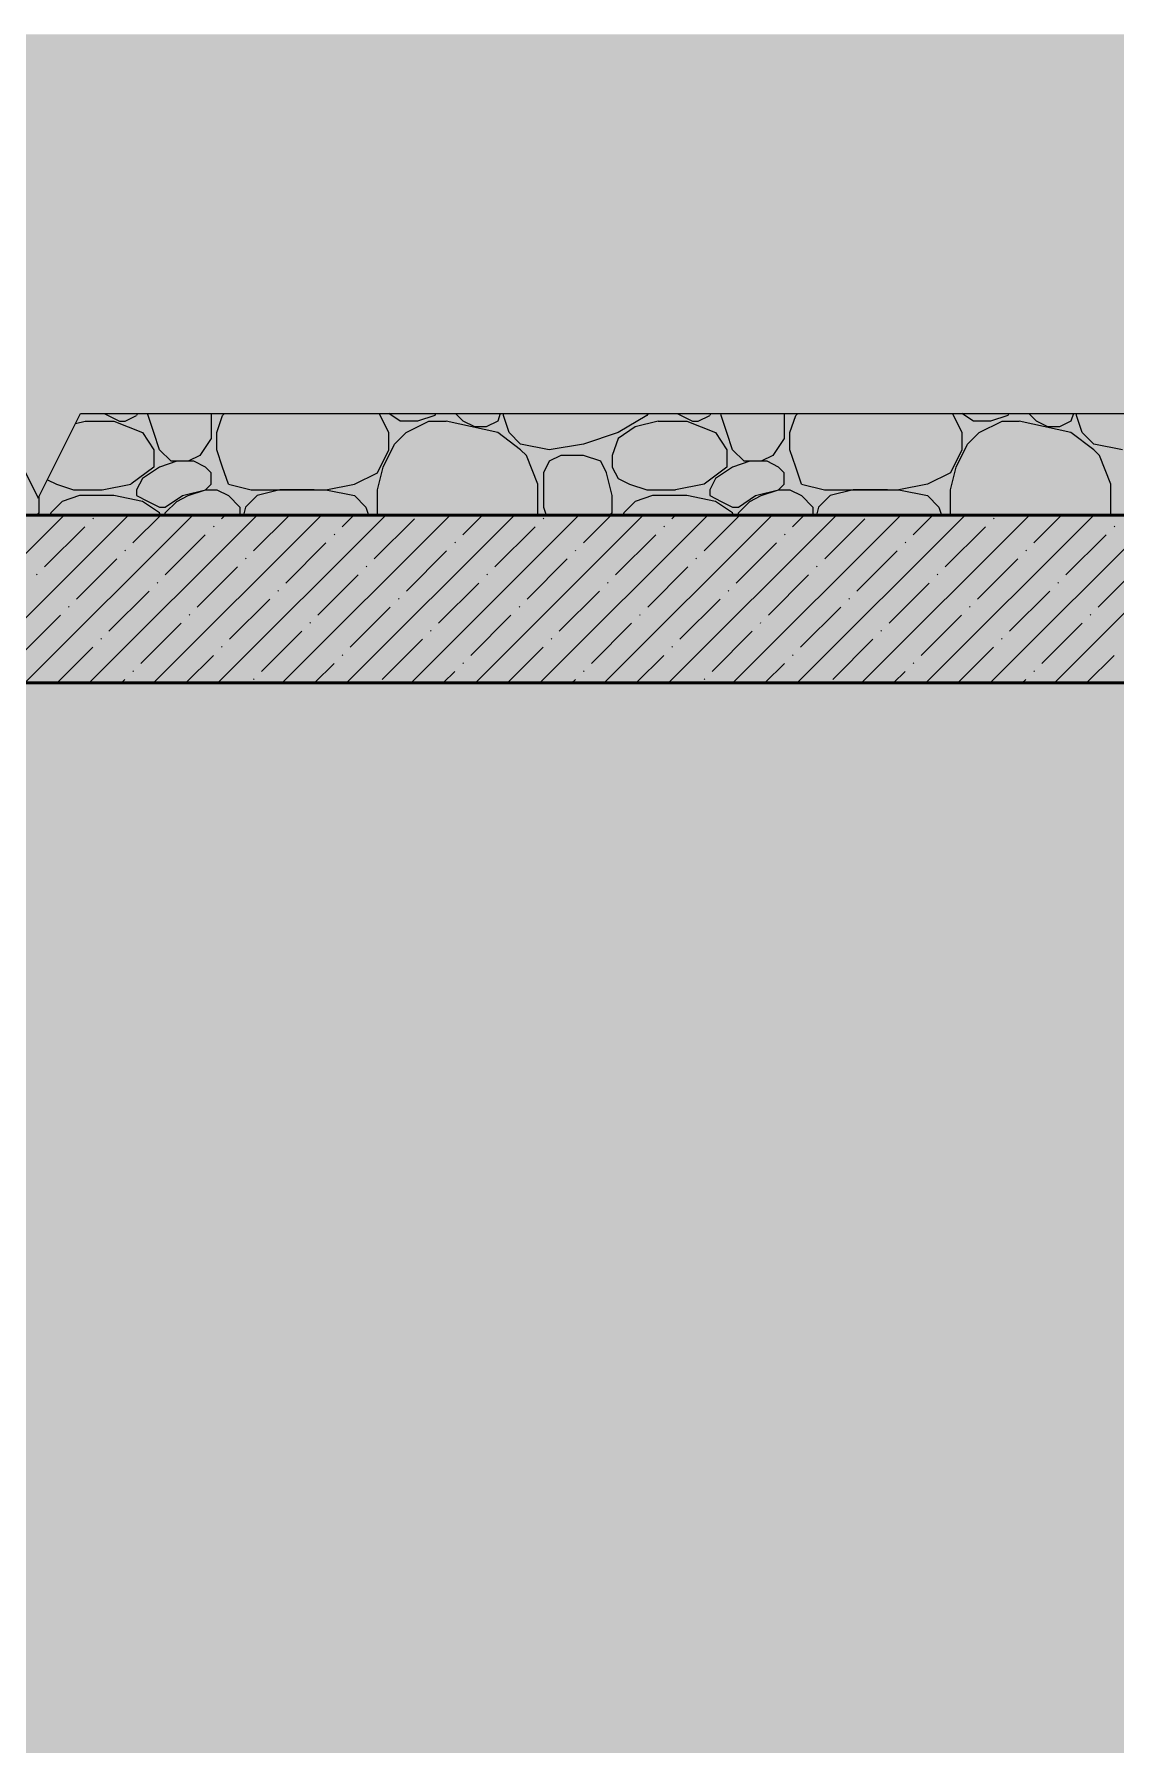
# Model space of a CAD drawing. Header units: millimetres. Extents: x -81576 to 1046824, y -248937 to 691537.
# Drawn here: x 29657 to 33491, y 629719 to 635785 of the extents above; entities that cross this region are included whole.
import ezdxf

# ---------------------------------------------------------------- set-up
doc = ezdxf.new("R2010")
doc.units = ezdxf.units.MM
doc.layers.add('PDF _Геометрия', color=7, linetype='Continuous', true_color=0x1d1d1d)
doc.layers.add('PDF _Сплошная заливка', color=7, linetype='Continuous', true_color=0xffffff)

msp = doc.modelspace()

# ---------------------------------------------------------------- hatches: boundary and pattern name
at = {"layer": 'PDF _Сплошная заливка', "true_color": 0x636466, "transparency": 33554559}
for points in [[(29671.1, 634139.9), (29821.1, 634439.9), (32487.8, 634439.9), (32487.8, 635785), (26554.4, 635785), (26554.4, 634439.9), (29221.1, 634439.9), (29371.1, 634739.9), (29629.1, 634223.9)], [(35604.4, 634139.9), (35754.4, 634439.9), (37580.6, 634439.9), (37580.6, 635785), (32487.8, 635785), (32487.8, 634439.9), (35154.4, 634439.9), (35304.4, 634739.9), (35569.5, 634209.9)], [(22435.8, 634079.9), (34651.1, 634079.9), (34651.1, 634439.9), (29821.1, 634439.9), (29671.1, 634139.9), (29371.1, 634739.9), (29221.1, 634439.9), (23887.8, 634439.9), (23737.8, 634139.9), (23437.8, 634739.9), (23287.8, 634439.9), (22151.1, 634439.9), (22151.1, 634079.9)]]:
    msp.add_hatch(color=251, dxfattribs=at).paths.add_polyline_path(points)
h = msp.add_hatch(color=251, dxfattribs=at)
h.paths.add_polyline_path([(37551.1, 617839.9), (37551.1, 634079.9), (22151.1, 634079.9), (22151.1, 634439.9), (21651.8, 634439.9), (21651.8, 632439.9), (22151.1, 632439.9), (22151.1, 633484.4), (37051.1, 633484.4), (37051.1, 618839.9), (33791.1, 618839.9), (33791.1, 619409.9), (33161.1, 619409.9), (33161.1, 619809.9), (32561.1, 619809.9), (32561.1, 620209.9), (31961.1, 620209.9), (31961.1, 620609.9), (31361.1, 620609.9), (31361.1, 621009.9), (30761.1, 621009.9), (30761.1, 621409.9), (30161.1, 621409.9), (30161.1, 621809.9), (29561.1, 621809.9), (29561.1, 622209.9), (28961.1, 622209.9), (28961.1, 622609.9), (28361.1, 622609.9), (28361.1, 623009.9), (27761.1, 623009.9), (27761.1, 623409.9), (27161.1, 623409.9), (27161.1, 623809.9), (26561.1, 623809.9), (26561.1, 624209.9), (25961.1, 624209.9), (25961.1, 624609.9), (25361.1, 624609.9), (25361.1, 625009.9), (24791.1, 625009.9), (24791.1, 625439.9), (24191.1, 625439.9), (24191.1, 625579.9), (22151.1, 625579.9), (22151.1, 625839.9), (21651.1, 625839.9), (21651.1, 618839.9), (20831.1, 618839.9), (20831.1, 617839.9), (37051.1, 617839.9)], flags=0)
h.paths.add_polyline_path([(33191.1, 618839.9), (22151.1, 618839.9), (22151.1, 625099.9), (24085.3, 625099.9), (33191.1, 619029.3), (33191.1, 618999.5)], flags=0)
h = msp.add_hatch(color=251, dxfattribs=at)
h.paths.add_polyline_path([(33153.9, 619039.9), (33175.3, 619039.9), (28651.1, 622056), (28651.1, 622041.7), (32911.1, 619201.7)], flags=0)
h.paths.add_polyline_path([(33505.1, 619409.9), (33651.1, 619409.9), (33651.1, 621109.2), (33511.1, 621202.5), (33511.1, 619439.9), (33471.1, 619439.9), (33471.1, 621229.2), (32911.1, 621602.5), (32911.1, 619839.9), (32871.1, 619839.9), (32871.1, 621629.2), (32311.1, 622002.5), (32311.1, 620239.9), (32271.1, 620239.9), (32271.1, 622029.2), (31711.1, 622402.5), (31711.1, 620639.9), (31671.1, 620639.9), (31671.1, 622429.2), (31111.1, 622802.5), (31111.1, 621039.9), (31071.1, 621039.9), (31071.1, 622829.2), (30511.1, 623202.5), (30511.1, 621439.9), (30471.1, 621439.9), (30471.1, 623229.2), (29911.1, 623602.5), (29911.1, 621839.9), (29871.1, 621839.9), (29871.1, 623629.2), (29311.1, 624002.5), (29311.1, 622239.9), (29271.1, 622239.9), (29271.1, 624029.2), (28711.1, 624402.5), (28711.1, 622639.9), (28671.1, 622639.9), (28671.1, 624429.2), (28651.1, 624442.5), (28651.1, 622609.9), (28961.1, 622609.9), (28961.1, 622209.9), (29561.1, 622209.9), (29561.1, 621809.9), (30161.1, 621809.9), (30161.1, 621409.9), (30761.1, 621409.9), (30761.1, 621009.9), (31361.1, 621009.9), (31361.1, 620609.9), (31961.1, 620609.9), (31961.1, 620209.9), (32561.1, 620209.9), (32561.1, 619809.9), (33161.1, 619809.9), (33161.1, 619409.9), (33477.1, 619409.9)], flags=0)
h.paths.add_polyline_path([(33651.1, 621157.3), (33651.1, 633484.4), (28651.1, 633484.4), (28651.1, 624490.6), (33511.1, 621250.6)], flags=0)
h.paths.add_polyline_path([(27651.1, 622708.4), (27651.1, 622722.7), (24085.3, 625099.9), (22651.1, 625099.9), (22651.1, 625095.1), (24071.1, 625095.1), (27511.1, 622801.7)], flags=0)
h.paths.add_polyline_path([(27505.1, 623409.9), (27651.1, 623409.9), (27651.1, 625109.2), (27511.1, 625202.5), (27511.1, 623439.9), (27471.1, 623439.9), (27471.1, 625229.2), (26911.1, 625602.5), (26911.1, 623839.9), (26871.1, 623839.9), (26871.1, 625629.2), (26311.1, 626002.5), (26311.1, 624239.9), (26271.1, 624239.9), (26271.1, 626029.2), (25711.1, 626402.5), (25711.1, 624639.9), (25671.1, 624639.9), (25671.1, 626429.2), (25111.1, 626802.5), (25111.1, 625039.9), (25071.1, 625039.9), (25071.1, 626829.2), (24511.1, 627202.5), (24511.1, 625439.9), (24791.1, 625439.9), (24791.1, 625009.9), (25361.1, 625009.9), (25361.1, 624609.9), (25961.1, 624609.9), (25961.1, 624209.9), (26561.1, 624209.9), (26561.1, 623809.9), (27161.1, 623809.9), (27161.1, 623409.9), (27477.1, 623409.9)], flags=0)
h.paths.add_polyline_path([(27651.1, 625157.2), (27649.9, 633484.4), (22651.1, 633484.4), (22651.1, 625839.9), (23871.1, 625839.9), (23870.4, 627629.6), (23580, 627823.2), (23602.2, 627856.5), (27511.1, 625250.6)], flags=0)
h.paths.add_polyline_path([(24191.1, 625439.9), (24471.1, 625439.9), (24471.1, 627229.2), (23911.1, 627602.5), (23911.1, 625839.9), (24191.1, 625839.9), (24191.1, 625579.9)], flags=0)

# ---------------------------------------------------------------- linework, layer by layer
at = {"layer": 'PDF _Геометрия', "color": 7, "lineweight": 9}
msp.add_lwpolyline([(20813.9, 634439.9), (23287.8, 634439.9), (23437.8, 634739.9), (23737.8, 634139.9), (23887.8, 634439.9), (26554.4, 634439.9), (29221.1, 634439.9), (29371.1, 634739.9), (29671.1, 634139.9), (29821.1, 634439.9), (32487.8, 634439.9), (35154.4, 634439.9), (35304.4, 634739.9), (35604.4, 634139.9), (35754.4, 634439.9), (37580.6, 634439.9)], dxfattribs=at)
at = {"layer": 'PDF _Геометрия', "color": 7, "lineweight": 53}
for points in [[(21651.8, 634439.9), (21651.8, 632439.9), (22151.1, 632439.9), (22151.1, 633484.4), (37051.1, 633484.4), (37051.1, 618839.9)], [(37551.1, 617839.9), (37551.1, 634079.9), (22151.1, 634079.9), (22151.1, 634439.9)]]:
    msp.add_lwpolyline(points, dxfattribs=at)
at = {"layer": 'PDF _Геометрия', "color": 7, "lineweight": 50}
msp.add_lwpolyline([(34411.1, 634439.9), (34411.1, 634079.9), (34651.1, 634079.9), (34651.1, 634439.9), (34651.1, 634079.9), (22151.1, 634079.9), (22151.1, 634439.9), (22151.1, 634079.9)], dxfattribs=at)
at = {"layer": 'PDF _Геометрия', "color": 250, "lineweight": 9, "true_color": 0x2c2c2c}
for points in [[(29803.2, 634404.1), (29837.2, 634412.7), (29938.8, 634412.7), (30040.4, 634372), (30081, 634311.1), (30081, 634250.1), (29999.8, 634189.2)], [(29904.6, 634439.9), (29918.5, 634433), (29959.1, 634412.7), (29979.5, 634412.7), (30020.1, 634433)], [(30023.6, 634439.9), (30020.1, 634433)], [(30060.7, 634433), (30059, 634439.9)], [(30284.2, 634439.9), (30284.2, 634433), (30284.2, 634351.7), (30243.5, 634290.8), (30202.9, 634270.5), (30142, 634270.5), (30101.3, 634311.1), (30081, 634372), (30060.7, 634433)], [(30345.1, 634189.2), (30324.8, 634250.1), (30304.5, 634311.1), (30304.5, 634372), (30324.8, 634433), (30331.8, 634439.9)], [(30690.5, 634168.9), (30792.1, 634189.2), (30873.3, 634229.8), (30913.9, 634311.1), (30913.9, 634372), (30880, 634439.9)], [(30873.3, 634087.6), (30873.3, 634168.9), (30893.6, 634250.1), (30934.3, 634331.4), (30974.9, 634372), (31056.1, 634412.7), (31117.1, 634412.7)], [(31076.5, 634433), (31015.5, 634412.7), (30954.6, 634412.7), (30913.6, 634439.9)], [(31079.9, 634439.9), (31076.5, 634433)], [(31299.9, 634372), (31117.1, 634412.7)], [(31309, 634439.9), (31299.9, 634412.7), (31259.3, 634392.3), (31218.7, 634392.3), (31178, 634412.7), (31150.7, 634439.9)], [(31482.8, 634311.1), (31381.2, 634331.4), (31340.6, 634372), (31320.2, 634433), (31320.2, 634439.9)], [(31868.7, 634412.7), (31787.5, 634392.3), (31726.5, 634351.7), (31706.2, 634290.8), (31706.2, 634250.1), (31726.5, 634209.5), (31767.2, 634189.2)], [(31828.1, 634433), (31726.5, 634372)], [(31833.3, 634439.9), (31828.1, 634433)], [(31868.7, 634412.7), (31970.3, 634412.7)], [(31936.1, 634439.9), (31950, 634433), (31990.6, 634412.7), (32010.9, 634412.7), (32051.6, 634433)], [(31970.3, 634412.7), (32071.9, 634372), (32112.5, 634311.1), (32112.5, 634250.1), (32031.3, 634189.2)], [(32055.1, 634439.9), (32051.6, 634433)], [(32092.2, 634433), (32090.5, 634439.9)], [(32234.4, 634270.5), (32173.5, 634270.5), (32132.8, 634311.1), (32112.5, 634372), (32092.2, 634433)], [(32315.7, 634439.9), (32315.7, 634433), (32315.7, 634351.7), (32275, 634290.8), (32234.4, 634270.5)], [(32376.6, 634189.2), (32356.3, 634250.1), (32336, 634311.1), (32336, 634372), (32356.3, 634433)], [(32356.3, 634433), (32363.3, 634439.9)], [(32911.5, 634439.9), (32945.4, 634372), (32945.4, 634311.1), (32904.8, 634229.8), (32823.5, 634189.2), (32722, 634168.9), (32823.5, 634148.6), (32864.2, 634107.9), (32873.5, 634079.9)], [(32906.7, 634079.9), (32904.8, 634087.6), (32904.8, 634168.9), (32925.1, 634250.1), (32965.7, 634331.4), (33006.4, 634372), (33087.6, 634412.7), (33148.6, 634412.7)], [(33111.4, 634439.9), (33108, 634433), (33047, 634412.7), (32986.1, 634412.7), (32945.1, 634439.9)], [(33331.4, 634372), (33148.6, 634412.7)], [(33340.5, 634439.9), (33331.4, 634412.7), (33290.8, 634392.3), (33250.2, 634392.3), (33209.5, 634412.7), (33182.2, 634439.9)], [(33412.7, 634331.4), (33372, 634372), (33351.7, 634433), (33351.7, 634439.9)], [(31442.1, 634079.9), (31442.1, 634107.9), (31442.1, 634189.2), (31401.5, 634290.8), (31381.2, 634311.1), (31299.9, 634372)], [(31726.5, 634372), (31604.6, 634331.4)], [(33473.6, 634079.9), (33473.6, 634107.9), (33473.6, 634189.2), (33433, 634290.8), (33412.7, 634311.1), (33331.4, 634372)], [(31706.2, 634148.6), (31685.9, 634229.8), (31665.6, 634270.5), (31604.6, 634290.8), (31523.4, 634290.8), (31482.8, 634270.5), (31462.4, 634229.8), (31462.4, 634107.9), (31471.8, 634079.9)], [(31604.6, 634331.4), (31482.7, 634311.1)], [(33514.2, 634311.1), (33412.7, 634331.4)], [(30182.6, 634148.6), (30263.9, 634168.9), (30284.2, 634189.2), (30284.2, 634229.8), (30263.9, 634250.1), (30223.2, 634270.5), (30162.3, 634270.5), (30101.3, 634250.1), (30040.4, 634209.5), (30020.1, 634168.9), (30020.1, 634148.6), (30060.7, 634128.2), (30101.3, 634107.9), (30121.7, 634107.9), (30182.6, 634148.6)], [(32295.4, 634168.9), (32315.7, 634189.2), (32315.7, 634229.8), (32295.4, 634250.1), (32254.7, 634270.5), (32193.8, 634270.5), (32132.8, 634250.1), (32071.9, 634209.5), (32051.6, 634168.9), (32051.6, 634148.6), (32092.2, 634128.2), (32132.8, 634107.9), (32153.2, 634107.9), (32214.1, 634148.6), (32295.4, 634168.9)], [(29703.7, 634205.2), (29735.7, 634189.2)], [(29735.7, 634189.2), (29796.6, 634168.9), (29898.2, 634168.9), (29999.8, 634189.2)], [(30121.7, 634087.6), (30162.3, 634128.2), (30202.9, 634148.6), (30263.9, 634168.9), (30304.5, 634168.9), (30345.1, 634148.6), (30385.8, 634107.9), (30385.8, 634079.9)], [(30345.1, 634189.2), (30426.4, 634168.9), (30568.6, 634168.9), (30690.5, 634168.9), (30792.1, 634148.6), (30832.7, 634107.9), (30842, 634079.9)], [(30528, 634168.9), (30446.7, 634148.6)], [(30649.8, 634168.9), (30528, 634168.9)], [(31767.2, 634189.2), (31828.1, 634168.9), (31929.7, 634168.9)], [(32031.3, 634189.2), (31929.7, 634168.9)], [(32234.4, 634148.6), (32295.4, 634168.9), (32336, 634168.9), (32376.6, 634148.6), (32417.2, 634107.9), (32417.2, 634079.9)], [(32376.6, 634189.2), (32457.9, 634168.9), (32600.1, 634168.9), (32722, 634168.9)], [(32559.5, 634168.9), (32478.2, 634148.6), (32437.6, 634107.9), (32430.5, 634079.9)], [(32681.3, 634168.9), (32559.4, 634168.9)], [(29674.7, 634087.6), (29674.7, 634147.2)], [(30103.9, 634079.9), (30101.3, 634087.6), (30040.4, 634128.2), (29938.8, 634148.6), (29877.9, 634148.6), (29816.9, 634148.6), (29756, 634128.2), (29715.4, 634087.6)], [(30446.7, 634148.6), (30406.1, 634107.9), (30399.1, 634079.9)], [(31706.2, 634087.6), (31706.2, 634148.6)], [(32135.4, 634079.9), (32132.8, 634087.6), (32071.9, 634128.2), (31970.3, 634148.6), (31909.4, 634148.6), (31848.4, 634148.6), (31787.5, 634128.2), (31746.9, 634087.6), (31744.3, 634079.9)], [(32153.2, 634087.6), (32193.8, 634128.2), (32234.4, 634148.6)], [(29167.8, 633484.4), (29763.2, 634079.9)], [(29395.9, 633484.4), (29991.3, 634079.9)], [(29624, 633484.4), (30219.4, 634079.9)], [(29667, 634079.9), (29674.7, 634087.6)], [(29715.4, 634087.6), (29712.8, 634079.9)], [(29852.1, 633484.4), (30447.5, 634079.9)], [(29864.3, 634066.9), (29866.7, 634069.3)], [(30006.9, 633981.4), (30105.4, 634079.9)], [(30080.2, 633484.4), (30675.6, 634079.9)], [(30121.7, 634079.9), (30121.7, 634087.6)], [(30292, 634038.4), (30294.4, 634040.8)], [(30308.3, 633484.4), (30903.7, 634079.9)], [(30320.5, 634066.9), (30333.5, 634079.9)], [(30434.6, 633952.9), (30561.6, 634079.9)], [(30536.4, 633484.4), (31131.8, 634079.9)], [(30748.2, 634038.4), (30789.7, 634079.9)], [(30764.5, 633484.4), (31359.9, 634079.9)], [(30862.3, 633924.4), (31004.8, 634066.9)], [(30875.2, 634079.9), (30873.3, 634087.6)], [(30992.6, 633484.4), (31588, 634079.9)], [(31175.9, 634009.9), (31245.9, 634079.9)], [(31220.7, 633484.4), (31816.1, 634079.9)], [(31448.8, 633484.4), (32044.2, 634079.9)], [(31461, 634066.9), (31463.4, 634069.3)], [(31603.6, 633981.4), (31702.1, 634079.9)], [(31676.9, 633484.4), (32272.3, 634079.9)], [(31698.5, 634079.9), (31706.2, 634087.6)], [(31888.7, 634038.4), (31891.1, 634040.8)], [(31905, 633484.4), (32500.4, 634079.9)], [(31917.2, 634066.9), (31930.2, 634079.9)], [(32031.3, 633952.9), (32158.3, 634079.9)], [(32133.1, 633484.4), (32728.5, 634079.9)], [(32153.2, 634079.9), (32153.2, 634087.6)], [(32344.9, 634038.4), (32386.4, 634079.9)], [(32361.2, 633484.4), (32956.6, 634079.9)], [(32459, 633924.4), (32601.5, 634066.9)], [(32589.3, 633484.4), (33184.7, 634079.9)], [(32772.6, 634009.9), (32842.6, 634079.9)], [(32817.4, 633484.4), (33412.8, 634079.9)], [(33045.5, 633484.4), (33640.9, 634079.9)], [(33057.7, 634066.9), (33060.1, 634069.3)], [(33200.3, 633981.4), (33298.8, 634079.9)], [(33273.5, 633484.4), (33869, 634079.9)], [(33485.4, 634038.4), (33487.8, 634040.8)], [(29693.3, 633895.9), (29835.8, 634038.4)], [(30120.9, 633867.3), (30263.5, 634009.9)], [(30548.6, 633838.8), (30691.2, 633981.4)], [(30719.7, 634009.9), (30722.1, 634012.3)], [(31147.4, 633981.4), (31149.8, 633983.8)], [(31289.9, 633895.9), (31432.5, 634038.4)], [(31717.6, 633867.3), (31860.2, 634009.9)], [(32145.3, 633838.8), (32287.9, 633981.4)], [(32316.4, 634009.9), (32318.8, 634012.3)], [(32744.1, 633981.4), (32746.4, 633983.8)], [(32886.6, 633895.9), (33029.2, 634038.4)], [(33314.3, 633867.3), (33456.9, 634009.9)], [(29807.3, 633781.8), (29949.9, 633924.4)], [(29978.4, 633952.9), (29980.8, 633955.2)], [(30406.1, 633924.4), (30408.4, 633926.7)], [(30976.3, 633810.3), (31118.9, 633952.9)], [(31404, 633781.8), (31546.6, 633924.4)], [(31575.1, 633952.9), (31577.4, 633955.2)], [(32002.8, 633924.4), (32005.1, 633926.7)], [(32573, 633810.3), (32715.6, 633952.9)], [(33000.7, 633781.8), (33143.3, 633924.4)], [(33171.8, 633952.9), (33174.1, 633955.2)], [(29664.7, 633867.3), (29667.1, 633869.7)], [(30235, 633753.3), (30377.6, 633895.9)], [(30662.7, 633724.8), (30805.2, 633867.3)], [(30833.7, 633895.9), (30836.1, 633898.2)], [(31261.4, 633867.3), (31263.8, 633869.7)], [(31831.7, 633753.3), (31974.2, 633895.9)], [(32259.4, 633724.8), (32401.9, 633867.3)], [(32430.4, 633895.9), (32432.8, 633898.2)], [(32858.1, 633867.3), (32860.5, 633869.7)], [(33428.4, 633753.3), (33570.9, 633895.9)], [(29921.4, 633667.8), (30063.9, 633810.3)], [(30092.4, 633838.8), (30094.8, 633841.2)], [(30520.1, 633810.3), (30522.5, 633812.7)], [(31090.4, 633696.3), (31232.9, 633838.8)], [(31518, 633667.8), (31660.6, 633810.3)], [(31689.1, 633838.8), (31691.5, 633841.2)], [(32116.8, 633810.3), (32119.2, 633812.7)], [(32687.1, 633696.3), (32829.6, 633838.8)], [(33114.7, 633667.8), (33257.3, 633810.3)], [(33285.8, 633838.8), (33288.2, 633841.2)], [(29778.8, 633753.3), (29781.2, 633755.7)], [(30349, 633639.2), (30491.6, 633781.8)], [(30776.7, 633610.7), (30919.3, 633753.3)], [(30947.8, 633781.8), (30950.2, 633784.2)], [(31375.5, 633753.3), (31377.9, 633755.7)], [(31945.7, 633639.2), (32088.3, 633781.8)], [(32373.4, 633610.7), (32516, 633753.3)], [(32544.5, 633781.8), (32546.9, 633784.2)], [(32972.2, 633753.3), (32974.5, 633755.7)], [(29607.7, 633582.2), (29750.3, 633724.8)], [(30035.4, 633553.7), (30178, 633696.3)], [(30206.5, 633724.8), (30208.8, 633727.2)], [(30634.2, 633696.3), (30636.5, 633698.6)], [(31204.4, 633582.2), (31347, 633724.8)], [(31632.1, 633553.7), (31774.7, 633696.3)], [(31803.2, 633724.8), (31805.5, 633727.2)], [(32230.9, 633696.3), (32233.2, 633698.6)], [(32801.1, 633582.2), (32943.7, 633724.8)], [(33228.8, 633553.7), (33371.3, 633696.3)], [(33399.9, 633724.8), (33402.2, 633727.2)], [(29892.8, 633639.2), (29895.2, 633641.6)], [(30463.1, 633525.2), (30605.7, 633667.8)], [(30890.8, 633496.7), (31033.3, 633639.2)], [(31061.8, 633667.8), (31064.2, 633670.1)], [(31489.5, 633639.2), (31491.9, 633641.6)], [(32059.8, 633525.2), (32202.3, 633667.8)], [(32487.5, 633496.7), (32630, 633639.2)], [(32658.5, 633667.8), (32660.9, 633670.1)], [(33086.2, 633639.2), (33088.6, 633641.6)], [(29738, 633484.4), (29864.3, 633610.7)], [(30194.2, 633484.4), (30292, 633582.2)], [(30320.5, 633610.7), (30322.9, 633613.1)], [(30748.2, 633582.2), (30750.6, 633584.6)], [(31175.9, 633553.7), (31178.3, 633556.1)], [(31334.7, 633484.4), (31461, 633610.7)], [(31790.9, 633484.4), (31888.7, 633582.2)], [(31917.2, 633610.7), (31919.6, 633613.1)], [(32344.9, 633582.2), (32347.3, 633584.6)], [(32772.6, 633553.7), (32775, 633556.1)], [(32931.4, 633484.4), (33057.7, 633610.7)], [(33387.6, 633484.4), (33485.4, 633582.2)], [(29966.1, 633484.4), (29978.4, 633496.7)], [(30006.9, 633525.2), (30009.3, 633527.6)], [(30434.6, 633496.7), (30437, 633499.1)], [(30650.4, 633484.4), (30719.7, 633553.7)], [(31106.6, 633484.4), (31147.4, 633525.2)], [(31562.8, 633484.4), (31575.1, 633496.7)], [(31603.6, 633525.2), (31606, 633527.6)], [(32031.3, 633496.7), (32033.6, 633499.1)], [(32247.1, 633484.4), (32316.4, 633553.7)], [(32703.3, 633484.4), (32744.1, 633525.2)], [(33159.5, 633484.4), (33171.8, 633496.7)], [(33200.3, 633525.2), (33202.6, 633527.6)]]:
    msp.add_lwpolyline(points, dxfattribs=at)
at = {"layer": 'PDF _Геометрия', "color": 7, "lineweight": 25}
msp.add_lwpolyline([(37580.6, 634079.9), (22151.1, 634079.9)], dxfattribs=at)

doc.saveas('drawing.dxf')
